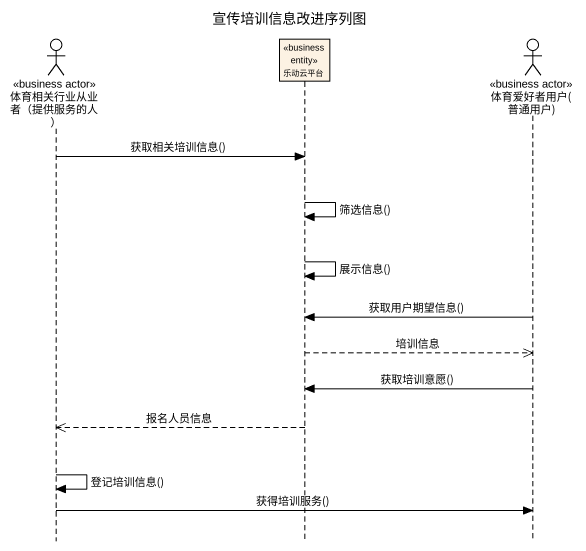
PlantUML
@startuml
title 宣传培训信息改进序列图
hide footbox
actor "体育相关行业从业者（提供服务的人）" as 体育相关行业从业者_提供服务的人 <<business actor>>
participant 乐动云平台 <<business entity>>
actor "体育爱好者用户(普通用户)" as 体育爱好者用户_普通用户 <<business actor>>

体育相关行业从业者_提供服务的人 -> 乐动云平台 : 获取相关培训信息()
乐动云平台 -> 乐动云平台 : 筛选信息()
乐动云平台 -> 乐动云平台 : 展示信息()
体育爱好者用户_普通用户 -> 乐动云平台 : 获取用户期望信息()
乐动云平台 -->> 体育爱好者用户_普通用户 : 培训信息
体育爱好者用户_普通用户 -> 乐动云平台 : 获取培训意愿()
乐动云平台 -->> 体育相关行业从业者_提供服务的人 : 报名人员信息
体育相关行业从业者_提供服务的人 -> 体育相关行业从业者_提供服务的人 : 登记培训信息()
体育相关行业从业者_提供服务的人 -> 体育爱好者用户_普通用户 : 获得培训服务()
@enduml
